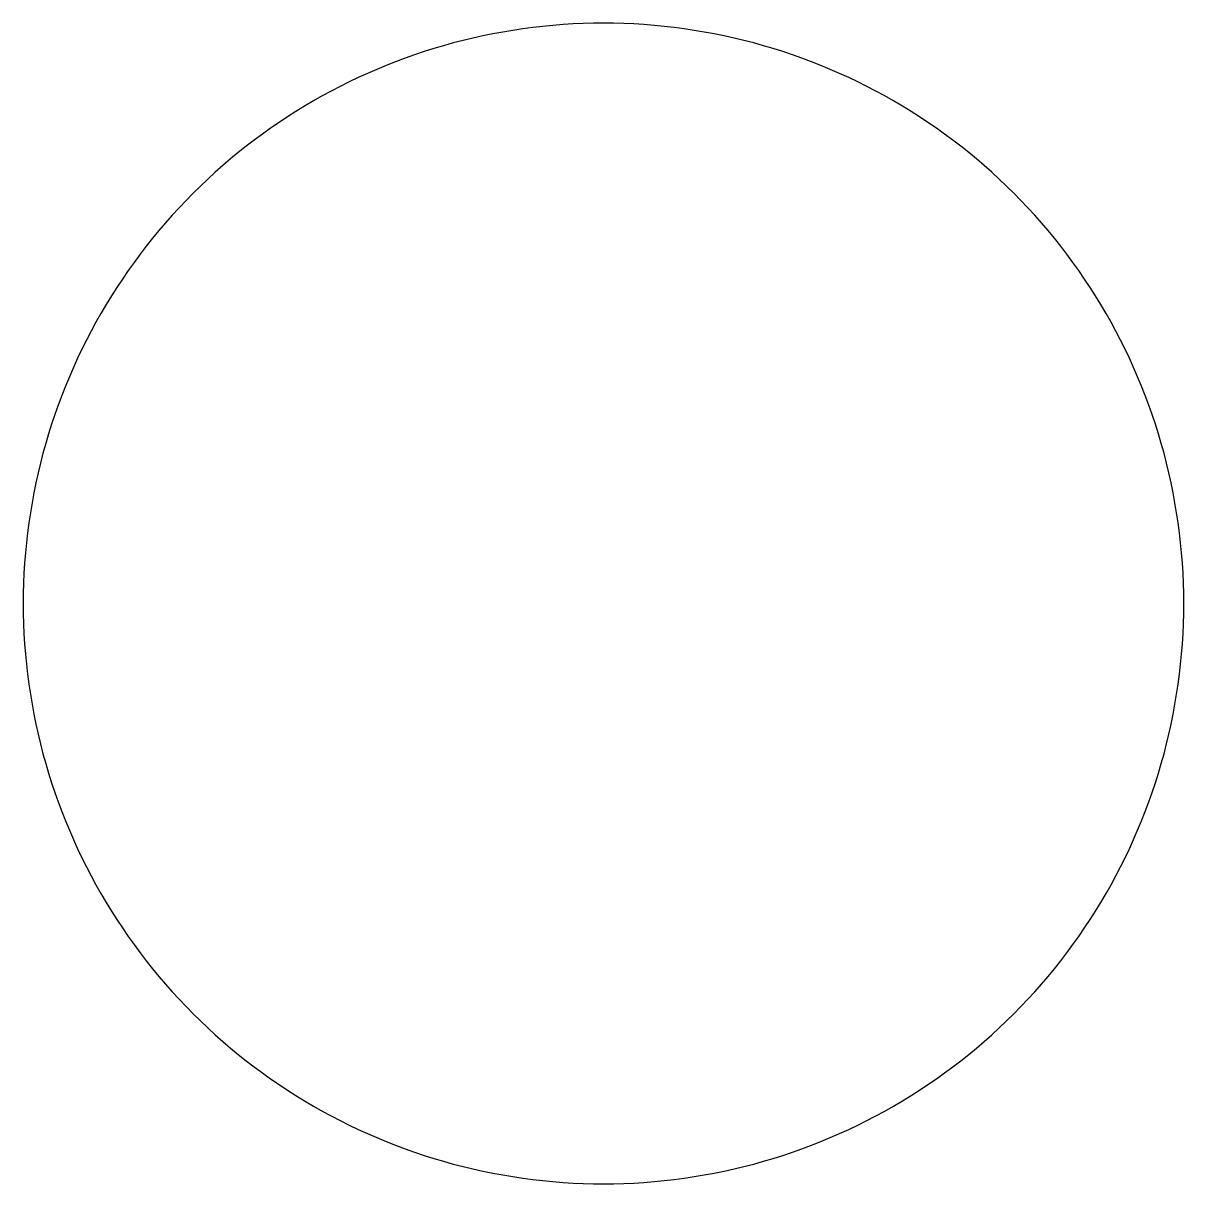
# Model space of a CAD drawing. Header units: metres. Extents: x -339 to 339, y -339 to 339.
import ezdxf

# ---------------------------------------------------------------- set-up
doc = ezdxf.new("R2010")
doc.units = ezdxf.units.M

msp = doc.modelspace()

# ---------------------------------------------------------------- linework, layer by layer
at = {"layer": 'PERFIL', "color": 1}
msp.add_lwpolyline([(339, 0), (338.95, 5.92), (338.79, 11.83), (338.54, 17.74), (338.17, 23.65), (337.71, 29.55), (337.14, 35.44), (336.47, 41.31), (335.7, 47.18), (334.83, 53.03), (333.85, 58.87), (332.77, 64.68), (331.59, 70.48), (330.31, 76.26), (328.93, 82.01), (327.45, 87.74), (325.87, 93.44), (324.19, 99.11), (322.41, 104.76), (320.53, 110.37), (318.56, 115.94), (316.48, 121.49), (314.32, 126.99), (312.05, 132.46), (309.69, 137.88), (307.24, 143.27), (304.69, 148.61), (302.05, 153.9), (299.32, 159.15), (296.5, 164.35), (293.58, 169.5), (290.58, 174.6), (287.49, 179.64), (284.31, 184.63), (281.04, 189.57), (277.69, 194.44), (274.26, 199.26), (270.74, 204.02), (267.14, 208.71), (263.45, 213.34), (259.69, 217.9), (255.85, 222.4), (251.93, 226.84), (247.93, 231.2), (243.86, 235.49), (239.71, 239.71), (235.49, 243.86), (231.2, 247.93), (226.84, 251.93), (222.4, 255.85), (217.9, 259.69), (213.34, 263.45), (208.71, 267.14), (204.02, 270.74), (199.26, 274.26), (194.44, 277.69), (189.57, 281.04), (184.63, 284.31), (179.64, 287.49), (174.6, 290.58), (169.5, 293.58), (164.35, 296.5), (159.15, 299.32), (153.9, 302.05), (148.61, 304.69), (143.27, 307.24), (137.88, 309.69), (132.46, 312.05), (126.99, 314.32), (121.49, 316.48), (115.94, 318.56), (110.37, 320.53), (104.76, 322.41), (99.11, 324.19), (93.44, 325.87), (87.74, 327.45), (82.01, 328.93), (76.26, 330.31), (70.48, 331.59), (64.68, 332.77), (58.87, 333.85), (53.03, 334.83), (47.18, 335.7), (41.31, 336.47), (35.44, 337.14), (29.55, 337.71), (23.65, 338.17), (17.74, 338.54), (11.83, 338.79), (5.92, 338.95), (0, 339), (-5.92, 338.95), (-11.83, 338.79), (-17.74, 338.54), (-23.65, 338.17), (-29.55, 337.71), (-35.44, 337.14), (-41.31, 336.47), (-47.18, 335.7), (-53.03, 334.83), (-58.87, 333.85), (-64.68, 332.77), (-70.48, 331.59), (-76.26, 330.31), (-82.01, 328.93), (-87.74, 327.45), (-93.44, 325.87), (-99.11, 324.19), (-104.76, 322.41), (-110.37, 320.53), (-115.94, 318.56), (-121.49, 316.48), (-126.99, 314.32), (-132.46, 312.05), (-137.88, 309.69), (-143.27, 307.24), (-148.61, 304.69), (-153.9, 302.05), (-159.15, 299.32), (-164.35, 296.5), (-169.5, 293.58), (-174.6, 290.58), (-179.64, 287.49), (-184.63, 284.31), (-189.57, 281.04), (-194.44, 277.69), (-199.26, 274.26), (-204.02, 270.74), (-208.71, 267.14), (-213.34, 263.45), (-217.9, 259.69), (-222.4, 255.85), (-226.84, 251.93), (-231.2, 247.93), (-235.49, 243.86), (-239.71, 239.71), (-243.86, 235.49), (-247.93, 231.2), (-251.93, 226.84), (-255.85, 222.4), (-259.69, 217.9), (-263.45, 213.34), (-267.14, 208.71), (-270.74, 204.02), (-274.26, 199.26), (-277.69, 194.44), (-281.04, 189.57), (-284.31, 184.63), (-287.49, 179.64), (-290.58, 174.6), (-293.58, 169.5), (-296.5, 164.35), (-299.32, 159.15), (-302.05, 153.9), (-304.69, 148.61), (-307.24, 143.27), (-309.69, 137.88), (-312.05, 132.46), (-314.32, 126.99), (-316.48, 121.49), (-318.56, 115.94), (-320.53, 110.37), (-322.41, 104.76), (-324.19, 99.11), (-325.87, 93.44), (-327.45, 87.74), (-328.93, 82.01), (-330.31, 76.26), (-331.59, 70.48), (-332.77, 64.68), (-333.85, 58.87), (-334.83, 53.03), (-335.7, 47.18), (-336.47, 41.31), (-337.14, 35.44), (-337.71, 29.55), (-338.17, 23.65), (-338.54, 17.74), (-338.79, 11.83), (-338.95, 5.92), (-339, 0), (-338.95, -5.92), (-338.79, -11.83), (-338.54, -17.74), (-338.17, -23.65), (-337.71, -29.55), (-337.14, -35.44), (-336.47, -41.31), (-335.7, -47.18), (-334.83, -53.03), (-333.85, -58.87), (-332.77, -64.68), (-331.59, -70.48), (-330.31, -76.26), (-328.93, -82.01), (-327.45, -87.74), (-325.87, -93.44), (-324.19, -99.11), (-322.41, -104.76), (-320.53, -110.37), (-318.56, -115.94), (-316.48, -121.49), (-314.32, -126.99), (-312.05, -132.46), (-309.69, -137.88), (-307.24, -143.27), (-304.69, -148.61), (-302.05, -153.9), (-299.32, -159.15), (-296.5, -164.35), (-293.58, -169.5), (-290.58, -174.6), (-287.49, -179.64), (-284.31, -184.63), (-281.04, -189.57), (-277.69, -194.44), (-274.26, -199.26), (-270.74, -204.02), (-267.14, -208.71), (-263.45, -213.34), (-259.69, -217.9), (-255.85, -222.4), (-251.93, -226.84), (-247.93, -231.2), (-243.86, -235.49), (-239.71, -239.71), (-235.49, -243.86), (-231.2, -247.93), (-226.84, -251.93), (-222.4, -255.85), (-217.9, -259.69), (-213.34, -263.45), (-208.71, -267.14), (-204.02, -270.74), (-199.26, -274.26), (-194.44, -277.69), (-189.57, -281.04), (-184.63, -284.31), (-179.64, -287.49), (-174.6, -290.58), (-169.5, -293.58), (-164.35, -296.5), (-159.15, -299.32), (-153.9, -302.05), (-148.61, -304.69), (-143.27, -307.24), (-137.88, -309.69), (-132.46, -312.05), (-126.99, -314.32), (-121.49, -316.48), (-115.94, -318.56), (-110.37, -320.53), (-104.76, -322.41), (-99.11, -324.19), (-93.44, -325.87), (-87.74, -327.45), (-82.01, -328.93), (-76.26, -330.31), (-70.48, -331.59), (-64.68, -332.77), (-58.87, -333.85), (-53.03, -334.83), (-47.18, -335.7), (-41.31, -336.47), (-35.44, -337.14), (-29.55, -337.71), (-23.65, -338.17), (-17.74, -338.54), (-11.83, -338.79), (-5.92, -338.95), (0, -339), (5.92, -338.95), (11.83, -338.79), (17.74, -338.54), (23.65, -338.17), (29.55, -337.71), (35.44, -337.14), (41.31, -336.47), (47.18, -335.7), (53.03, -334.83), (58.87, -333.85), (64.68, -332.77), (70.48, -331.59), (76.26, -330.31), (82.01, -328.93), (87.74, -327.45), (93.44, -325.87), (99.11, -324.19), (104.76, -322.41), (110.37, -320.53), (115.94, -318.56), (121.49, -316.48), (126.99, -314.32), (132.46, -312.05), (137.88, -309.69), (143.27, -307.24), (148.61, -304.69), (153.9, -302.05), (159.15, -299.32), (164.35, -296.5), (169.5, -293.58), (174.6, -290.58), (179.64, -287.49), (184.63, -284.31), (189.57, -281.04), (194.44, -277.69), (199.26, -274.26), (204.02, -270.74), (208.71, -267.14), (213.34, -263.45), (217.9, -259.69), (222.4, -255.85), (226.84, -251.93), (231.2, -247.93), (235.49, -243.86), (239.71, -239.71), (243.86, -235.49), (247.93, -231.2), (251.93, -226.84), (255.85, -222.4), (259.69, -217.9), (263.45, -213.34), (267.14, -208.71), (270.74, -204.02), (274.26, -199.26), (277.69, -194.44), (281.04, -189.57), (284.31, -184.63), (287.49, -179.64), (290.58, -174.6), (293.58, -169.5), (296.5, -164.35), (299.32, -159.15), (302.05, -153.9), (304.69, -148.61), (307.24, -143.27), (309.69, -137.88), (312.05, -132.46), (314.32, -126.99), (316.48, -121.49), (318.56, -115.94), (320.53, -110.37), (322.41, -104.76), (324.19, -99.11), (325.87, -93.44), (327.45, -87.74), (328.93, -82.01), (330.31, -76.26), (331.59, -70.48), (332.77, -64.68), (333.85, -58.87), (334.83, -53.03), (335.7, -47.18), (336.47, -41.31), (337.14, -35.44), (337.71, -29.55), (338.17, -23.65), (338.54, -17.74), (338.79, -11.83), (338.95, -5.92), (339, 0)], dxfattribs=at)

doc.saveas('drawing.dxf')
